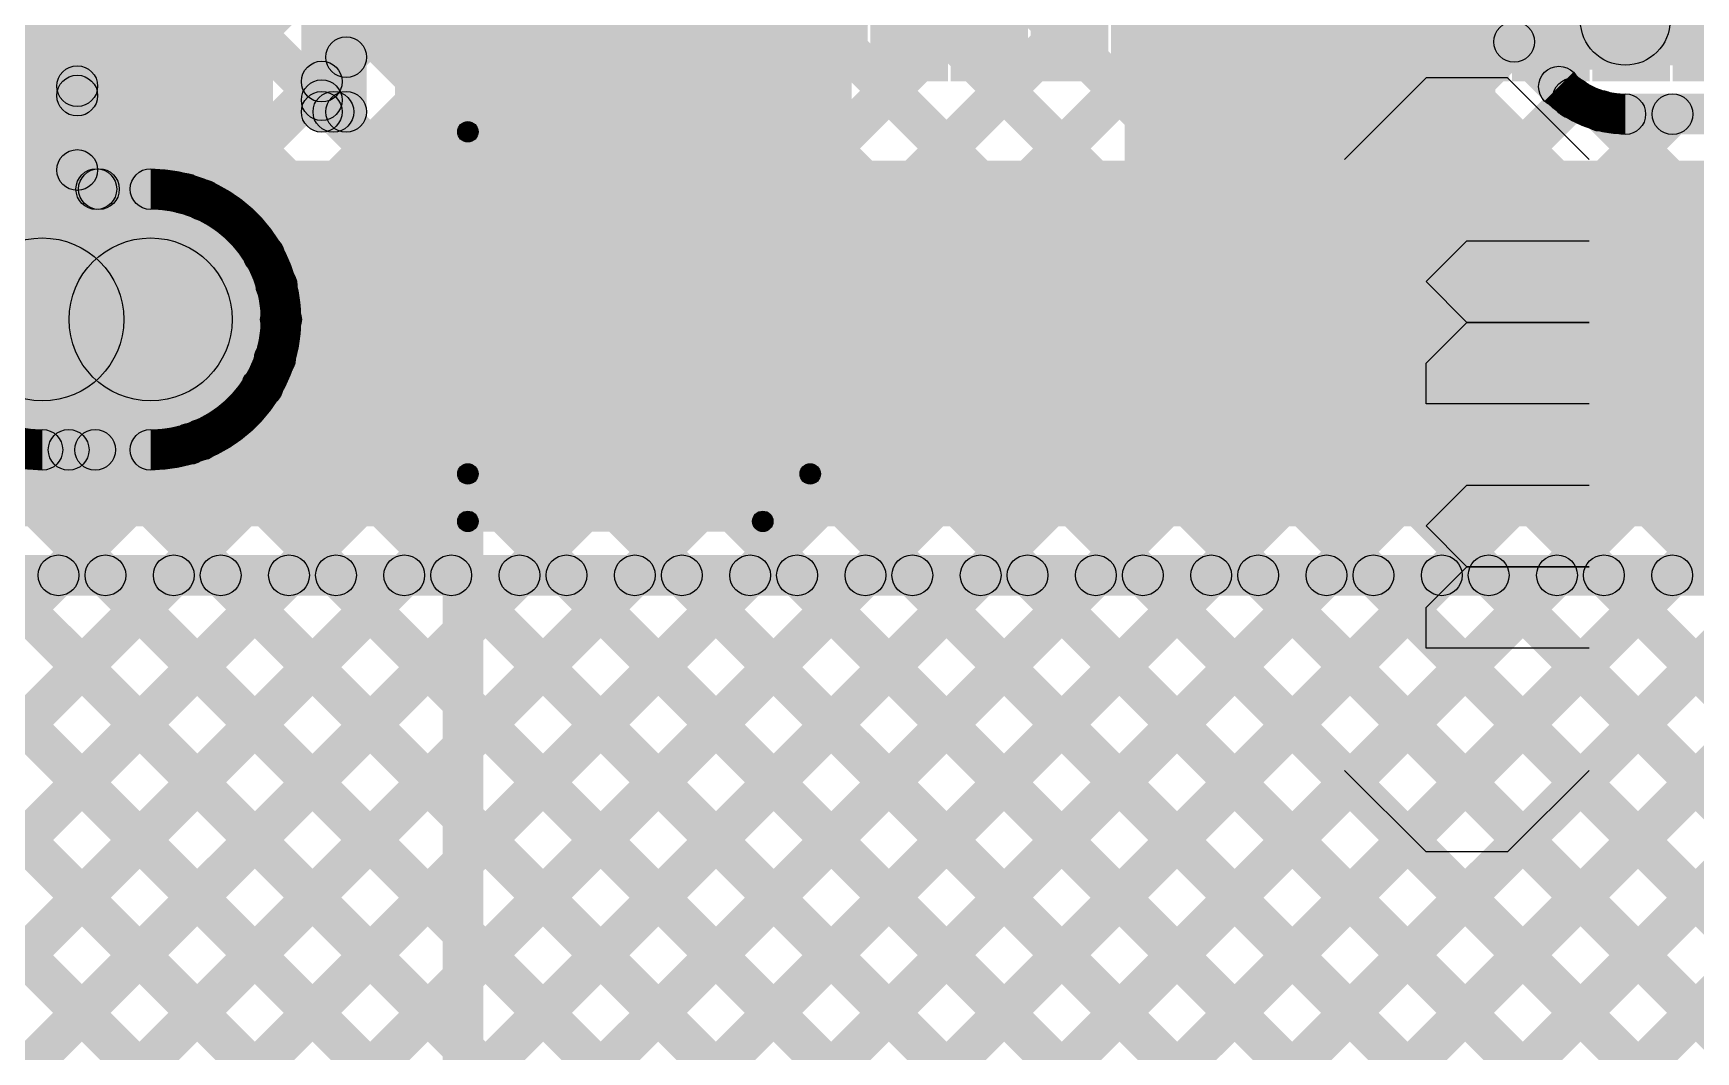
# Model space of a CAD drawing. Header units: millimetres. Extents: x -0.22 to 4.11, y -0.25 to 2.01.
# Drawn here: x 1.4737 to 1.8817, y 0.4166 to 0.6665 of the extents above; entities that cross this region are included whole.
import ezdxf

# ---------------------------------------------------------------- set-up
doc = ezdxf.new("R2010")
doc.units = ezdxf.units.MM
doc.header["$MEASUREMENT"] = 0
for name, color, linetype in [('BottomLayer', 5, 'Continuous'), ('BottomOverlay', 54, 'Continuous'), ('BottomPaste', 16, 'Continuous'), ('BottomSolder', 6, 'Continuous'), ('Mechanical1', 6, 'Continuous'), ('TopLayer', 1, 'Continuous'), ('ViaHoleLayer', 16, 'Continuous')]:
    doc.layers.add(name, color=color, linetype=linetype)

# ---------------------------------------------------------------- blocks, each defined once
blk = doc.blocks.new('8_02A0_024200_B_10')
at = {"layer": 'BottomLayer'}
for points in [[(0.33268, 0.00718), (0.27756, 0.00718), (0.27756, 0.069), (0.33268, 0.069)], [(0.00433, -0.02037), (0.01535, -0.02037), (0.01535, -0.05581), (0.00433, -0.05581)], [(0.02402, -0.02037), (0.03504, -0.02037), (0.03504, -0.05581), (0.02402, -0.05581)], [(0.0437, -0.02037), (0.05472, -0.02037), (0.05472, -0.05581), (0.0437, -0.05581)], [(0.06339, -0.02037), (0.07441, -0.02037), (0.07441, -0.05581), (0.06339, -0.05581)], [(0.08307, -0.02037), (0.09409, -0.02037), (0.09409, -0.05581), (0.08307, -0.05581)], [(0.10276, -0.02037), (0.11378, -0.02037), (0.11378, -0.05581), (0.10276, -0.05581)], [(0.12244, -0.02037), (0.13346, -0.02037), (0.13346, -0.05581), (0.12244, -0.05581)], [(0.14213, -0.02037), (0.15315, -0.02037), (0.15315, -0.05581), (0.14213, -0.05581)], [(0.16181, -0.02037), (0.17283, -0.02037), (0.17283, -0.05581), (0.16181, -0.05581)], [(0.1815, -0.02037), (0.19252, -0.02037), (0.19252, -0.05581), (0.1815, -0.05581)], [(0.20118, -0.02037), (0.2122, -0.02037), (0.2122, -0.05581), (0.20118, -0.05581)], [(0.22087, -0.02037), (0.23189, -0.02037), (0.23189, -0.05581), (0.22087, -0.05581)]]:
    blk.add_hatch(color=5, dxfattribs=at).paths.add_polyline_path(points)
at = {"layer": 'BottomOverlay'}
h = blk.add_hatch(color=54, dxfattribs=at)
edge = h.paths.add_edge_path()
edge.add_arc((0.24261, 0.09161), 0.0025, 0, 360)
h = blk.add_hatch(color=54, dxfattribs=at)
edge = h.paths.add_edge_path()
edge.add_arc((0.24261, 0.09161), 0.0025, 0, 360)
for points in [[(0.31496, 0.09411), (0.31496, 0.08911), (0.24261, 0.08911), (0.24261, 0.09411)], [(0.24084, 0.09337), (0.24437, 0.08984), (0.23273, 0.07819), (0.22919, 0.08173)], [(0.31246, 0.09161), (0.31746, 0.09161), (0.31746, 0.07996), (0.31246, 0.07996)], [(0.23096, 0.08246), (0.23096, 0.07746), (-0.23096, 0.07746), (-0.23096, 0.08246)], [(0.31246, -0.004), (0.31746, -0.004), (0.31746, -0.058), (0.31246, -0.058)]]:
    blk.add_hatch(color=54, dxfattribs=at).paths.add_polyline_path(points)
h = blk.add_hatch(color=54, dxfattribs=at)
edge = h.paths.add_edge_path()
edge.add_arc((0.31496, 0.09161), 0.0025, 0, 360)
h = blk.add_hatch(color=54, dxfattribs=at)
edge = h.paths.add_edge_path()
edge.add_arc((0.31496, 0.09161), 0.0025, 0, 360)
h = blk.add_hatch(color=54, dxfattribs=at)
edge = h.paths.add_edge_path()
edge.add_arc((0.23096, 0.07996), 0.0025, 0, 360)
h = blk.add_hatch(color=54, dxfattribs=at)
edge = h.paths.add_edge_path()
edge.add_arc((0.23096, 0.07996), 0.0025, 0, 360)
h = blk.add_hatch(color=54, dxfattribs=at)
edge = h.paths.add_edge_path()
edge.add_arc((0.31496, 0.07996), 0.0025, 0, 360)
h = blk.add_hatch(color=54, dxfattribs=at)
edge = h.paths.add_edge_path()
edge.add_arc((0.31496, -0.004), 0.0025, 0, 360)
at = {"layer": 'BottomPaste'}
for points in [[(0.33268, 0.00718), (0.27756, 0.00718), (0.27756, 0.069), (0.33268, 0.069)], [(0.00433, -0.02037), (0.01535, -0.02037), (0.01535, -0.05581), (0.00433, -0.05581)], [(0.02402, -0.02037), (0.03504, -0.02037), (0.03504, -0.05581), (0.02402, -0.05581)], [(0.0437, -0.02037), (0.05472, -0.02037), (0.05472, -0.05581), (0.0437, -0.05581)], [(0.06339, -0.02037), (0.07441, -0.02037), (0.07441, -0.05581), (0.06339, -0.05581)], [(0.08307, -0.02037), (0.09409, -0.02037), (0.09409, -0.05581), (0.08307, -0.05581)], [(0.10276, -0.02037), (0.11378, -0.02037), (0.11378, -0.05581), (0.10276, -0.05581)], [(0.12244, -0.02037), (0.13346, -0.02037), (0.13346, -0.05581), (0.12244, -0.05581)], [(0.14213, -0.02037), (0.15315, -0.02037), (0.15315, -0.05581), (0.14213, -0.05581)], [(0.16181, -0.02037), (0.17283, -0.02037), (0.17283, -0.05581), (0.16181, -0.05581)], [(0.1815, -0.02037), (0.19252, -0.02037), (0.19252, -0.05581), (0.1815, -0.05581)], [(0.20118, -0.02037), (0.2122, -0.02037), (0.2122, -0.05581), (0.20118, -0.05581)], [(0.22087, -0.02037), (0.23189, -0.02037), (0.23189, -0.05581), (0.22087, -0.05581)]]:
    blk.add_hatch(color=16, dxfattribs=at).paths.add_polyline_path(points)
at = {"layer": 'BottomSolder'}
for points in [[(0.33668, 0.00318), (0.27356, 0.00318), (0.27356, 0.073), (0.33668, 0.073)], [(0.00033, -0.01637), (0.01935, -0.01637), (0.01935, -0.05981), (0.00033, -0.05981)], [(0.02002, -0.01637), (0.03904, -0.01637), (0.03904, -0.05981), (0.02002, -0.05981)], [(0.0397, -0.01637), (0.05872, -0.01637), (0.05872, -0.05981), (0.0397, -0.05981)], [(0.05939, -0.01637), (0.07841, -0.01637), (0.07841, -0.05981), (0.05939, -0.05981)], [(0.07907, -0.01637), (0.09809, -0.01637), (0.09809, -0.05981), (0.07907, -0.05981)], [(0.09876, -0.01637), (0.11778, -0.01637), (0.11778, -0.05981), (0.09876, -0.05981)], [(0.11844, -0.01637), (0.13746, -0.01637), (0.13746, -0.05981), (0.11844, -0.05981)], [(0.13813, -0.01637), (0.15715, -0.01637), (0.15715, -0.05981), (0.13813, -0.05981)], [(0.15781, -0.01637), (0.17683, -0.01637), (0.17683, -0.05981), (0.15781, -0.05981)], [(0.1775, -0.01637), (0.19652, -0.01637), (0.19652, -0.05981), (0.1775, -0.05981)], [(0.19718, -0.01637), (0.2162, -0.01637), (0.2162, -0.05981), (0.19718, -0.05981)], [(0.21687, -0.01637), (0.23589, -0.01637), (0.23589, -0.05981), (0.21687, -0.05981)]]:
    blk.add_hatch(color=6, dxfattribs=at).paths.add_polyline_path(points)
at = {"layer": 'BottomOverlay'}
for centre in [(0.24261, 0.09161), (0.24261, 0.09161), (0.31496, 0.09161), (0.31496, 0.09161), (0.23096, 0.07996), (0.23096, 0.07996), (0.31496, 0.07996), (0.31496, -0.004)]:
    blk.add_circle(centre, 0.0025, dxfattribs=at)

msp = doc.modelspace()

# ---------------------------------------------------------------- hatches: boundary and pattern name
at = {"layer": 'BottomLayer'}
for points in [[(1.84061, 0.65756), (1.87161, 0.65756), (1.87161, 0.7926), (1.84061, 0.7926)], [(1.46753, 0.61517), (1.53253, 0.61517), (1.53253, 0.78722), (1.46753, 0.78722)], [(1.54953, 0.64725), (1.53953, 0.64725), (1.53953, 0.72168), (1.54953, 0.72168)], [(1.54953, 0.64725), (1.53953, 0.64725), (1.53953, 0.72168), (1.54953, 0.72168)], [(1.55553, 0.64725), (1.54553, 0.64725), (1.54553, 0.70631), (1.55553, 0.70631)], [(1.55553, 0.64725), (1.54553, 0.64725), (1.54553, 0.70631), (1.55553, 0.70631)], [(1.27005, 0.69125), (1.27712, 0.69832), (1.76185, 0.21359), (1.75478, 0.20652)], [(1.27005, 0.69125), (1.27712, 0.69832), (1.76185, 0.21359), (1.75478, 0.20652)], [(1.74153, 0.62817), (1.83253, 0.62817), (1.83253, 0.70021), (1.74153, 0.70021)], [(1.56253, 0.62029), (1.67453, 0.62029), (1.67453, 0.69431), (1.56253, 0.69431)], [(1.25591, 0.67711), (1.26298, 0.68418), (1.73356, 0.21359), (1.72649, 0.20652)], [(1.25591, 0.67711), (1.26298, 0.68418), (1.73356, 0.21359), (1.72649, 0.20652)], [(1.24176, 0.66297), (1.24883, 0.67004), (1.70528, 0.21359), (1.69821, 0.20652)], [(1.24176, 0.66297), (1.24883, 0.67004), (1.70528, 0.21359), (1.69821, 0.20652)], [(1.54807, 0.65113), (1.541, 0.6582), (1.547, 0.6642), (1.55407, 0.65713)], [(1.54807, 0.65113), (1.541, 0.6582), (1.547, 0.6642), (1.55407, 0.65713)], [(1.22762, 0.64882), (1.23469, 0.65589), (1.677, 0.21359), (1.66992, 0.20652)], [(1.22762, 0.64882), (1.23469, 0.65589), (1.677, 0.21359), (1.66992, 0.20652)], [(1.541, 0.64658), (1.54807, 0.65365), (1.55093, 0.65079), (1.54385, 0.64372)], [(1.541, 0.64658), (1.54807, 0.65365), (1.55093, 0.65079), (1.54385, 0.64372)], [(1.54453, 0.64225), (1.54453, 0.65225), (1.55053, 0.65225), (1.55053, 0.64225)], [(1.54453, 0.64225), (1.54453, 0.65225), (1.55053, 0.65225), (1.55053, 0.64225)], [(1.46753, 0.54549), (2.11853, 0.54549), (2.11853, 0.63525), (1.46753, 0.63525)], [(1.45553, 0.52849), (1.45553, 0.53849), (2.06453, 0.53849), (2.06453, 0.52849)], [(1.45553, 0.52849), (1.45553, 0.53849), (2.06453, 0.53849), (2.06453, 0.52849)], [(1.16003, 0.20652), (1.15296, 0.21359), (1.47639, 0.53703), (1.48346, 0.52995)], [(1.16003, 0.20652), (1.15296, 0.21359), (1.47639, 0.53703), (1.48346, 0.52995)], [(1.18831, 0.20652), (1.18124, 0.21359), (1.50467, 0.53703), (1.51175, 0.52995)], [(1.18831, 0.20652), (1.18124, 0.21359), (1.50467, 0.53703), (1.51175, 0.52995)], [(1.2166, 0.20652), (1.20953, 0.21359), (1.53296, 0.53703), (1.54003, 0.52995)], [(1.2166, 0.20652), (1.20953, 0.21359), (1.53296, 0.53703), (1.54003, 0.52995)], [(1.24488, 0.20652), (1.23781, 0.21359), (1.56124, 0.53703), (1.56831, 0.52995)], [(1.24488, 0.20652), (1.23781, 0.21359), (1.56124, 0.53703), (1.56831, 0.52995)], [(1.27317, 0.20652), (1.26609, 0.21359), (1.58953, 0.53703), (1.5966, 0.52995)], [(1.27317, 0.20652), (1.26609, 0.21359), (1.58953, 0.53703), (1.5966, 0.52995)], [(1.30145, 0.20652), (1.29438, 0.21359), (1.61781, 0.53703), (1.62488, 0.52995)], [(1.30145, 0.20652), (1.29438, 0.21359), (1.61781, 0.53703), (1.62488, 0.52995)], [(1.32973, 0.20652), (1.32266, 0.21359), (1.6461, 0.53703), (1.65317, 0.52995)], [(1.32973, 0.20652), (1.32266, 0.21359), (1.6461, 0.53703), (1.65317, 0.52995)], [(1.35802, 0.20652), (1.35095, 0.21359), (1.67438, 0.53703), (1.68145, 0.52995)], [(1.35802, 0.20652), (1.35095, 0.21359), (1.67438, 0.53703), (1.68145, 0.52995)], [(1.3863, 0.20652), (1.37923, 0.21359), (1.70266, 0.53703), (1.70974, 0.52995)], [(1.3863, 0.20652), (1.37923, 0.21359), (1.70266, 0.53703), (1.70974, 0.52995)], [(1.41459, 0.20652), (1.40752, 0.21359), (1.73095, 0.53703), (1.73802, 0.52995)], [(1.41459, 0.20652), (1.40752, 0.21359), (1.73095, 0.53703), (1.73802, 0.52995)], [(1.44287, 0.20652), (1.4358, 0.21359), (1.75923, 0.53703), (1.7663, 0.52995)], [(1.44287, 0.20652), (1.4358, 0.21359), (1.75923, 0.53703), (1.7663, 0.52995)], [(1.45963, 0.52995), (1.4667, 0.53703), (1.79013, 0.21359), (1.78306, 0.20652)], [(1.45963, 0.52995), (1.4667, 0.53703), (1.79013, 0.21359), (1.78306, 0.20652)], [(1.47116, 0.20652), (1.46408, 0.21359), (1.78752, 0.53703), (1.79459, 0.52995)], [(1.47116, 0.20652), (1.46408, 0.21359), (1.78752, 0.53703), (1.79459, 0.52995)], [(1.48791, 0.52995), (1.49498, 0.53703), (1.81842, 0.21359), (1.81135, 0.20652)], [(1.48791, 0.52995), (1.49498, 0.53703), (1.81842, 0.21359), (1.81135, 0.20652)], [(1.49944, 0.20652), (1.49237, 0.21359), (1.8158, 0.53703), (1.82287, 0.52995)], [(1.49944, 0.20652), (1.49237, 0.21359), (1.8158, 0.53703), (1.82287, 0.52995)], [(1.5162, 0.52995), (1.52327, 0.53703), (1.8467, 0.21359), (1.83963, 0.20652)], [(1.5162, 0.52995), (1.52327, 0.53703), (1.8467, 0.21359), (1.83963, 0.20652)], [(1.52772, 0.20652), (1.52065, 0.21359), (1.84409, 0.53703), (1.85116, 0.52995)], [(1.52772, 0.20652), (1.52065, 0.21359), (1.84409, 0.53703), (1.85116, 0.52995)], [(1.54448, 0.52995), (1.55155, 0.53703), (1.87499, 0.21359), (1.86791, 0.20652)], [(1.54448, 0.52995), (1.55155, 0.53703), (1.87499, 0.21359), (1.86791, 0.20652)], [(1.55601, 0.20652), (1.54894, 0.21359), (1.87237, 0.53703), (1.87944, 0.52995)], [(1.55601, 0.20652), (1.54894, 0.21359), (1.87237, 0.53703), (1.87944, 0.52995)], [(1.57277, 0.52995), (1.57984, 0.53703), (1.90327, 0.21359), (1.8962, 0.20652)], [(1.57277, 0.52995), (1.57984, 0.53703), (1.90327, 0.21359), (1.8962, 0.20652)], [(1.58429, 0.20652), (1.57722, 0.21359), (1.90066, 0.53703), (1.90773, 0.52995)], [(1.58429, 0.20652), (1.57722, 0.21359), (1.90066, 0.53703), (1.90773, 0.52995)], [(1.60105, 0.52995), (1.60812, 0.53703), (1.93155, 0.21359), (1.92448, 0.20652)], [(1.60105, 0.52995), (1.60812, 0.53703), (1.93155, 0.21359), (1.92448, 0.20652)], [(1.61258, 0.20652), (1.60551, 0.21359), (1.92894, 0.53703), (1.93601, 0.52995)], [(1.61258, 0.20652), (1.60551, 0.21359), (1.92894, 0.53703), (1.93601, 0.52995)], [(1.62933, 0.52995), (1.63641, 0.53703), (1.95984, 0.21359), (1.95277, 0.20652)], [(1.62933, 0.52995), (1.63641, 0.53703), (1.95984, 0.21359), (1.95277, 0.20652)], [(1.64086, 0.20652), (1.63379, 0.21359), (1.95722, 0.53703), (1.96429, 0.52995)], [(1.64086, 0.20652), (1.63379, 0.21359), (1.95722, 0.53703), (1.96429, 0.52995)], [(1.65762, 0.52995), (1.66469, 0.53703), (1.98812, 0.21359), (1.98105, 0.20652)], [(1.65762, 0.52995), (1.66469, 0.53703), (1.98812, 0.21359), (1.98105, 0.20652)], [(1.66915, 0.20652), (1.66207, 0.21359), (1.98551, 0.53703), (1.99258, 0.52995)], [(1.66915, 0.20652), (1.66207, 0.21359), (1.98551, 0.53703), (1.99258, 0.52995)], [(1.6859, 0.52995), (1.69297, 0.53703), (2.01641, 0.21359), (2.00934, 0.20652)], [(1.6859, 0.52995), (1.69297, 0.53703), (2.01641, 0.21359), (2.00934, 0.20652)], [(1.71419, 0.52995), (1.72126, 0.53703), (2.04469, 0.21359), (2.03762, 0.20652)], [(1.71419, 0.52995), (1.72126, 0.53703), (2.04469, 0.21359), (2.03762, 0.20652)], [(1.74247, 0.52995), (1.74954, 0.53703), (2.07298, 0.21359), (2.0659, 0.20652)], [(1.74247, 0.52995), (1.74954, 0.53703), (2.07298, 0.21359), (2.0659, 0.20652)], [(1.77076, 0.52995), (1.77783, 0.53703), (2.10126, 0.21359), (2.09419, 0.20652)], [(1.77076, 0.52995), (1.77783, 0.53703), (2.10126, 0.21359), (2.09419, 0.20652)], [(1.79904, 0.52995), (1.80611, 0.53703), (2.12954, 0.21359), (2.12247, 0.20652)], [(1.79904, 0.52995), (1.80611, 0.53703), (2.12954, 0.21359), (2.12247, 0.20652)], [(1.82732, 0.52995), (1.8344, 0.53703), (2.15783, 0.21359), (2.15076, 0.20652)], [(1.82732, 0.52995), (1.8344, 0.53703), (2.15783, 0.21359), (2.15076, 0.20652)], [(1.85561, 0.52995), (1.86268, 0.53703), (2.18611, 0.21359), (2.17904, 0.20652)], [(1.85561, 0.52995), (1.86268, 0.53703), (2.18611, 0.21359), (2.17904, 0.20652)]]:
    msp.add_hatch(color=5, dxfattribs=at).paths.add_polyline_path(points)
h = msp.add_hatch(color=5, dxfattribs=at)
edge = h.paths.add_edge_path()
edge.add_arc((1.55053, 0.66066), 0.005, 0, 360)
h = msp.add_hatch(color=5, dxfattribs=at)
edge = h.paths.add_edge_path()
edge.add_arc((1.55053, 0.66066), 0.005, 0, 360)
h = msp.add_hatch(color=5, dxfattribs=at)
edge = h.paths.add_edge_path()
edge.add_arc((1.54453, 0.65466), 0.005, 0, 360)
h = msp.add_hatch(color=5, dxfattribs=at)
edge = h.paths.add_edge_path()
edge.add_arc((1.54453, 0.65466), 0.005, 0, 360)
h = msp.add_hatch(color=5, dxfattribs=at)
edge = h.paths.add_edge_path()
edge.add_arc((1.54453, 0.65011), 0.005, 0, 360)
h = msp.add_hatch(color=5, dxfattribs=at)
edge = h.paths.add_edge_path()
edge.add_arc((1.54453, 0.65011), 0.005, 0, 360)
h = msp.add_hatch(color=5, dxfattribs=at)
edge = h.paths.add_edge_path()
edge.add_arc((1.54453, 0.64725), 0.005, 0, 360)
h = msp.add_hatch(color=5, dxfattribs=at)
edge = h.paths.add_edge_path()
edge.add_arc((1.54453, 0.64725), 0.005, 0, 360)
h = msp.add_hatch(color=5, dxfattribs=at)
edge = h.paths.add_edge_path()
edge.add_arc((1.54453, 0.64725), 0.005, 0, 360)
h = msp.add_hatch(color=5, dxfattribs=at)
edge = h.paths.add_edge_path()
edge.add_arc((1.54453, 0.64725), 0.005, 0, 360)
h = msp.add_hatch(color=5, dxfattribs=at)
edge = h.paths.add_edge_path()
edge.add_arc((1.54739, 0.64725), 0.005, 0, 360)
h = msp.add_hatch(color=5, dxfattribs=at)
edge = h.paths.add_edge_path()
edge.add_arc((1.54739, 0.64725), 0.005, 0, 360)
h = msp.add_hatch(color=5, dxfattribs=at)
edge = h.paths.add_edge_path()
edge.add_arc((1.55053, 0.64725), 0.005, 0, 360)
h = msp.add_hatch(color=5, dxfattribs=at)
edge = h.paths.add_edge_path()
edge.add_arc((1.55053, 0.64725), 0.005, 0, 360)
h = msp.add_hatch(color=5, dxfattribs=at)
edge = h.paths.add_edge_path()
edge.add_arc((1.55053, 0.64725), 0.005, 0, 360)
h = msp.add_hatch(color=5, dxfattribs=at)
edge = h.paths.add_edge_path()
edge.add_arc((1.55053, 0.64725), 0.005, 0, 360)
h = msp.add_hatch(color=5, dxfattribs=at)
edge = h.paths.add_edge_path()
edge.add_arc((1.50253, 0.59628), 0.01181, 0, 360)
h = msp.add_hatch(color=5, dxfattribs=at)
edge = h.paths.add_edge_path()
edge.add_arc((1.47993, 0.53349), 0.005, 0, 360)
h = msp.add_hatch(color=5, dxfattribs=at)
edge = h.paths.add_edge_path()
edge.add_arc((1.47993, 0.53349), 0.005, 0, 360)
h = msp.add_hatch(color=5, dxfattribs=at)
edge = h.paths.add_edge_path()
edge.add_arc((1.49145, 0.53349), 0.005, 0, 360)
h = msp.add_hatch(color=5, dxfattribs=at)
edge = h.paths.add_edge_path()
edge.add_arc((1.49145, 0.53349), 0.005, 0, 360)
h = msp.add_hatch(color=5, dxfattribs=at)
edge = h.paths.add_edge_path()
edge.add_arc((1.50821, 0.53349), 0.005, 0, 360)
h = msp.add_hatch(color=5, dxfattribs=at)
edge = h.paths.add_edge_path()
edge.add_arc((1.50821, 0.53349), 0.005, 0, 360)
h = msp.add_hatch(color=5, dxfattribs=at)
edge = h.paths.add_edge_path()
edge.add_arc((1.51973, 0.53349), 0.005, 0, 360)
h = msp.add_hatch(color=5, dxfattribs=at)
edge = h.paths.add_edge_path()
edge.add_arc((1.51973, 0.53349), 0.005, 0, 360)
h = msp.add_hatch(color=5, dxfattribs=at)
edge = h.paths.add_edge_path()
edge.add_arc((1.53649, 0.53349), 0.005, 0, 360)
h = msp.add_hatch(color=5, dxfattribs=at)
edge = h.paths.add_edge_path()
edge.add_arc((1.53649, 0.53349), 0.005, 0, 360)
h = msp.add_hatch(color=5, dxfattribs=at)
edge = h.paths.add_edge_path()
edge.add_arc((1.54802, 0.53349), 0.005, 0, 360)
h = msp.add_hatch(color=5, dxfattribs=at)
edge = h.paths.add_edge_path()
edge.add_arc((1.54802, 0.53349), 0.005, 0, 360)
h = msp.add_hatch(color=5, dxfattribs=at)
edge = h.paths.add_edge_path()
edge.add_arc((1.56478, 0.53349), 0.005, 0, 360)
h = msp.add_hatch(color=5, dxfattribs=at)
edge = h.paths.add_edge_path()
edge.add_arc((1.56478, 0.53349), 0.005, 0, 360)
h = msp.add_hatch(color=5, dxfattribs=at)
edge = h.paths.add_edge_path()
edge.add_arc((1.5763, 0.53349), 0.005, 0, 360)
h = msp.add_hatch(color=5, dxfattribs=at)
edge = h.paths.add_edge_path()
edge.add_arc((1.5763, 0.53349), 0.005, 0, 360)
h = msp.add_hatch(color=5, dxfattribs=at)
edge = h.paths.add_edge_path()
edge.add_arc((1.59306, 0.53349), 0.005, 0, 360)
h = msp.add_hatch(color=5, dxfattribs=at)
edge = h.paths.add_edge_path()
edge.add_arc((1.59306, 0.53349), 0.005, 0, 360)
h = msp.add_hatch(color=5, dxfattribs=at)
edge = h.paths.add_edge_path()
edge.add_arc((1.60459, 0.53349), 0.005, 0, 360)
h = msp.add_hatch(color=5, dxfattribs=at)
edge = h.paths.add_edge_path()
edge.add_arc((1.60459, 0.53349), 0.005, 0, 360)
h = msp.add_hatch(color=5, dxfattribs=at)
edge = h.paths.add_edge_path()
edge.add_arc((1.62135, 0.53349), 0.005, 0, 360)
h = msp.add_hatch(color=5, dxfattribs=at)
edge = h.paths.add_edge_path()
edge.add_arc((1.62135, 0.53349), 0.005, 0, 360)
h = msp.add_hatch(color=5, dxfattribs=at)
edge = h.paths.add_edge_path()
edge.add_arc((1.63287, 0.53349), 0.005, 0, 360)
h = msp.add_hatch(color=5, dxfattribs=at)
edge = h.paths.add_edge_path()
edge.add_arc((1.63287, 0.53349), 0.005, 0, 360)
h = msp.add_hatch(color=5, dxfattribs=at)
edge = h.paths.add_edge_path()
edge.add_arc((1.64963, 0.53349), 0.005, 0, 360)
h = msp.add_hatch(color=5, dxfattribs=at)
edge = h.paths.add_edge_path()
edge.add_arc((1.64963, 0.53349), 0.005, 0, 360)
h = msp.add_hatch(color=5, dxfattribs=at)
edge = h.paths.add_edge_path()
edge.add_arc((1.66115, 0.53349), 0.005, 0, 360)
h = msp.add_hatch(color=5, dxfattribs=at)
edge = h.paths.add_edge_path()
edge.add_arc((1.66115, 0.53349), 0.005, 0, 360)
h = msp.add_hatch(color=5, dxfattribs=at)
edge = h.paths.add_edge_path()
edge.add_arc((1.67792, 0.53349), 0.005, 0, 360)
h = msp.add_hatch(color=5, dxfattribs=at)
edge = h.paths.add_edge_path()
edge.add_arc((1.67792, 0.53349), 0.005, 0, 360)
h = msp.add_hatch(color=5, dxfattribs=at)
edge = h.paths.add_edge_path()
edge.add_arc((1.68944, 0.53349), 0.005, 0, 360)
h = msp.add_hatch(color=5, dxfattribs=at)
edge = h.paths.add_edge_path()
edge.add_arc((1.68944, 0.53349), 0.005, 0, 360)
h = msp.add_hatch(color=5, dxfattribs=at)
edge = h.paths.add_edge_path()
edge.add_arc((1.7062, 0.53349), 0.005, 0, 360)
h = msp.add_hatch(color=5, dxfattribs=at)
edge = h.paths.add_edge_path()
edge.add_arc((1.7062, 0.53349), 0.005, 0, 360)
h = msp.add_hatch(color=5, dxfattribs=at)
edge = h.paths.add_edge_path()
edge.add_arc((1.71772, 0.53349), 0.005, 0, 360)
h = msp.add_hatch(color=5, dxfattribs=at)
edge = h.paths.add_edge_path()
edge.add_arc((1.71772, 0.53349), 0.005, 0, 360)
h = msp.add_hatch(color=5, dxfattribs=at)
edge = h.paths.add_edge_path()
edge.add_arc((1.73448, 0.53349), 0.005, 0, 360)
h = msp.add_hatch(color=5, dxfattribs=at)
edge = h.paths.add_edge_path()
edge.add_arc((1.73448, 0.53349), 0.005, 0, 360)
h = msp.add_hatch(color=5, dxfattribs=at)
edge = h.paths.add_edge_path()
edge.add_arc((1.74601, 0.53349), 0.005, 0, 360)
h = msp.add_hatch(color=5, dxfattribs=at)
edge = h.paths.add_edge_path()
edge.add_arc((1.74601, 0.53349), 0.005, 0, 360)
h = msp.add_hatch(color=5, dxfattribs=at)
edge = h.paths.add_edge_path()
edge.add_arc((1.76277, 0.53349), 0.005, 0, 360)
h = msp.add_hatch(color=5, dxfattribs=at)
edge = h.paths.add_edge_path()
edge.add_arc((1.76277, 0.53349), 0.005, 0, 360)
h = msp.add_hatch(color=5, dxfattribs=at)
edge = h.paths.add_edge_path()
edge.add_arc((1.77429, 0.53349), 0.005, 0, 360)
h = msp.add_hatch(color=5, dxfattribs=at)
edge = h.paths.add_edge_path()
edge.add_arc((1.77429, 0.53349), 0.005, 0, 360)
h = msp.add_hatch(color=5, dxfattribs=at)
edge = h.paths.add_edge_path()
edge.add_arc((1.79105, 0.53349), 0.005, 0, 360)
h = msp.add_hatch(color=5, dxfattribs=at)
edge = h.paths.add_edge_path()
edge.add_arc((1.79105, 0.53349), 0.005, 0, 360)
h = msp.add_hatch(color=5, dxfattribs=at)
edge = h.paths.add_edge_path()
edge.add_arc((1.80258, 0.53349), 0.005, 0, 360)
h = msp.add_hatch(color=5, dxfattribs=at)
edge = h.paths.add_edge_path()
edge.add_arc((1.80258, 0.53349), 0.005, 0, 360)
h = msp.add_hatch(color=5, dxfattribs=at)
edge = h.paths.add_edge_path()
edge.add_arc((1.81934, 0.53349), 0.005, 0, 360)
h = msp.add_hatch(color=5, dxfattribs=at)
edge = h.paths.add_edge_path()
edge.add_arc((1.81934, 0.53349), 0.005, 0, 360)
h = msp.add_hatch(color=5, dxfattribs=at)
edge = h.paths.add_edge_path()
edge.add_arc((1.83086, 0.53349), 0.005, 0, 360)
h = msp.add_hatch(color=5, dxfattribs=at)
edge = h.paths.add_edge_path()
edge.add_arc((1.83086, 0.53349), 0.005, 0, 360)
h = msp.add_hatch(color=5, dxfattribs=at)
edge = h.paths.add_edge_path()
edge.add_arc((1.84762, 0.53349), 0.005, 0, 360)
h = msp.add_hatch(color=5, dxfattribs=at)
edge = h.paths.add_edge_path()
edge.add_arc((1.84762, 0.53349), 0.005, 0, 360)
h = msp.add_hatch(color=5, dxfattribs=at)
edge = h.paths.add_edge_path()
edge.add_arc((1.85914, 0.53349), 0.005, 0, 360)
h = msp.add_hatch(color=5, dxfattribs=at)
edge = h.paths.add_edge_path()
edge.add_arc((1.85914, 0.53349), 0.005, 0, 360)
h = msp.add_hatch(color=5, dxfattribs=at)
edge = h.paths.add_edge_path()
edge.add_arc((1.87591, 0.53349), 0.005, 0, 360)
h = msp.add_hatch(color=5, dxfattribs=at)
edge = h.paths.add_edge_path()
edge.add_arc((1.87591, 0.53349), 0.005, 0, 360)
at = {"layer": 'Mechanical1'}
msp.add_hatch(color=6, dxfattribs=at).paths.add_polyline_path([(1.5842, 0.11152), (1.5742, 0.11152), (1.5742, 0.70207), (1.5842, 0.70207)])
at = {"layer": 'TopLayer'}
for points in [[(1.48953, 0.63296), (1.47953, 0.63296), (1.47953, 1.25061), (1.48953, 1.25061)], [(1.48953, 0.63296), (1.47953, 0.63296), (1.47953, 1.25061), (1.48953, 1.25061)], [(0.872, 1.14587), (0.87907, 1.15294), (1.81842, 0.21359), (1.81135, 0.20652)], [(0.872, 1.14587), (0.87907, 1.15294), (1.81842, 0.21359), (1.81135, 0.20652)], [(0.872, 1.11759), (0.87907, 1.12466), (1.79013, 0.21359), (1.78306, 0.20652)], [(0.872, 1.11759), (0.87907, 1.12466), (1.79013, 0.21359), (1.78306, 0.20652)], [(0.872, 1.0893), (0.87907, 1.09637), (1.76185, 0.21359), (1.75478, 0.20652)], [(0.872, 1.0893), (0.87907, 1.09637), (1.76185, 0.21359), (1.75478, 0.20652)], [(0.872, 1.06102), (0.87907, 1.06809), (1.73356, 0.21359), (1.72649, 0.20652)], [(0.872, 1.06102), (0.87907, 1.06809), (1.73356, 0.21359), (1.72649, 0.20652)], [(0.872, 1.03273), (0.87907, 1.0398), (1.70528, 0.21359), (1.69821, 0.20652)], [(0.872, 1.03273), (0.87907, 1.0398), (1.70528, 0.21359), (1.69821, 0.20652)], [(0.872, 1.00445), (0.87907, 1.01152), (1.677, 0.21359), (1.66992, 0.20652)], [(0.872, 1.00445), (0.87907, 1.01152), (1.677, 0.21359), (1.66992, 0.20652)], [(1.481, 0.848), (1.48807, 0.85507), (2.12954, 0.21359), (2.12247, 0.20652)], [(1.481, 0.848), (1.48807, 0.85507), (2.12954, 0.21359), (2.12247, 0.20652)], [(1.481, 0.81971), (1.48807, 0.82678), (2.10126, 0.21359), (2.09419, 0.20652)], [(1.481, 0.81971), (1.48807, 0.82678), (2.10126, 0.21359), (2.09419, 0.20652)], [(1.6779, 0.79251), (1.68497, 0.79959), (2.27097, 0.21359), (2.26389, 0.20652)], [(1.6779, 0.79251), (1.68497, 0.79959), (2.27097, 0.21359), (2.26389, 0.20652)], [(1.481, 0.79143), (1.48807, 0.7985), (2.07298, 0.21359), (2.0659, 0.20652)], [(1.481, 0.79143), (1.48807, 0.7985), (2.07298, 0.21359), (2.0659, 0.20652)], [(1.48807, 0.6477), (1.481, 0.65477), (1.6139, 0.78767), (1.62097, 0.7806)], [(1.48807, 0.6477), (1.481, 0.65477), (1.6139, 0.78767), (1.62097, 0.7806)], [(1.53657, 0.58306), (1.5295, 0.59013), (1.72668, 0.78732), (1.73375, 0.78025)], [(1.53657, 0.58306), (1.5295, 0.59013), (1.72668, 0.78732), (1.73375, 0.78025)], [(1.74544, 0.77306), (1.761, 0.78861), (1.87215, 0.67746), (1.85659, 0.66191)], [(1.6779, 0.76423), (1.68497, 0.7713), (2.24268, 0.21359), (2.23561, 0.20652)], [(1.6779, 0.76423), (1.68497, 0.7713), (2.24268, 0.21359), (2.23561, 0.20652)], [(1.18831, 0.20652), (1.18124, 0.21359), (1.73459, 0.76694), (1.74166, 0.75987)], [(1.18831, 0.20652), (1.18124, 0.21359), (1.73459, 0.76694), (1.74166, 0.75987)], [(1.481, 0.76314), (1.48807, 0.77022), (2.04469, 0.21359), (2.03762, 0.20652)], [(1.481, 0.76314), (1.48807, 0.77022), (2.04469, 0.21359), (2.03762, 0.20652)], [(1.73342, 0.76104), (1.74049, 0.76811), (1.85164, 0.65696), (1.84457, 0.64989)], [(1.73342, 0.76104), (1.74049, 0.76811), (1.85164, 0.65696), (1.84457, 0.64989)], [(1.4934, 0.62474), (1.48633, 0.63181), (1.6139, 0.75939), (1.62097, 0.75232)], [(1.4934, 0.62474), (1.48633, 0.63181), (1.6139, 0.75939), (1.62097, 0.75232)], [(1.2166, 0.20652), (1.20953, 0.21359), (1.74873, 0.7528), (1.7558, 0.74573)], [(1.2166, 0.20652), (1.20953, 0.21359), (1.74873, 0.7528), (1.7558, 0.74573)], [(1.67637, 0.73748), (1.68344, 0.74455), (2.2144, 0.21359), (2.20733, 0.20652)], [(1.67637, 0.73748), (1.68344, 0.74455), (2.2144, 0.21359), (2.20733, 0.20652)], [(1.24488, 0.20652), (1.23781, 0.21359), (1.76287, 0.73865), (1.76994, 0.73158)], [(1.24488, 0.20652), (1.23781, 0.21359), (1.76287, 0.73865), (1.76994, 0.73158)], [(1.481, 0.73486), (1.48807, 0.74193), (2.01641, 0.21359), (2.00934, 0.20652)], [(1.481, 0.73486), (1.48807, 0.74193), (2.01641, 0.21359), (2.00934, 0.20652)], [(1.51897, 0.62203), (1.51189, 0.6291), (1.61932, 0.73652), (1.62639, 0.72945)], [(1.51897, 0.62203), (1.51189, 0.6291), (1.61932, 0.73652), (1.62639, 0.72945)], [(1.66441, 0.72115), (1.67148, 0.72822), (2.18611, 0.21359), (2.17904, 0.20652)], [(1.66441, 0.72115), (1.67148, 0.72822), (2.18611, 0.21359), (2.17904, 0.20652)], [(1.27317, 0.20652), (1.26609, 0.21359), (1.77701, 0.72451), (1.78409, 0.71744)], [(1.27317, 0.20652), (1.26609, 0.21359), (1.77701, 0.72451), (1.78409, 0.71744)], [(1.53385, 0.60862), (1.52678, 0.6157), (1.63524, 0.72416), (1.64231, 0.71709)], [(1.53385, 0.60862), (1.52678, 0.6157), (1.63524, 0.72416), (1.64231, 0.71709)], [(1.64175, 0.71553), (1.64882, 0.7226), (2.15783, 0.21359), (2.15076, 0.20652)], [(1.64175, 0.71553), (1.64882, 0.7226), (2.15783, 0.21359), (2.15076, 0.20652)], [(1.30145, 0.20652), (1.29438, 0.21359), (1.79116, 0.71037), (1.79823, 0.7033)], [(1.30145, 0.20652), (1.29438, 0.21359), (1.79116, 0.71037), (1.79823, 0.7033)], [(1.481, 0.70658), (1.48807, 0.71365), (1.98812, 0.21359), (1.98105, 0.20652)], [(1.481, 0.70658), (1.48807, 0.71365), (1.98812, 0.21359), (1.98105, 0.20652)], [(1.32973, 0.20652), (1.32266, 0.21359), (1.8053, 0.69623), (1.81237, 0.68916)], [(1.32973, 0.20652), (1.32266, 0.21359), (1.8053, 0.69623), (1.81237, 0.68916)], [(1.481, 0.67829), (1.48807, 0.68536), (1.95984, 0.21359), (1.95277, 0.20652)], [(1.481, 0.67829), (1.48807, 0.68536), (1.95984, 0.21359), (1.95277, 0.20652)], [(1.35802, 0.20652), (1.35095, 0.21359), (1.81944, 0.68209), (1.82651, 0.67501)], [(1.35802, 0.20652), (1.35095, 0.21359), (1.81944, 0.68209), (1.82651, 0.67501)], [(1.86437, 0.65868), (1.86437, 0.68068), (3.44734, 0.68068), (3.44734, 0.65868)], [(1.3863, 0.20652), (1.37923, 0.21359), (1.83358, 0.66794), (1.84065, 0.66087)], [(1.3863, 0.20652), (1.37923, 0.21359), (1.83358, 0.66794), (1.84065, 0.66087)], [(1.481, 0.65001), (1.48807, 0.65708), (1.51445, 0.6307), (1.50738, 0.62362)], [(1.481, 0.65001), (1.48807, 0.65708), (1.51445, 0.6307), (1.50738, 0.62362)], [(1.41459, 0.20652), (1.40752, 0.21359), (1.84803, 0.65411), (1.85511, 0.64704)], [(1.41459, 0.20652), (1.40752, 0.21359), (1.84803, 0.65411), (1.85511, 0.64704)], [(1.44287, 0.20652), (1.4358, 0.21359), (1.87243, 0.65022), (1.8795, 0.64315)], [(1.44287, 0.20652), (1.4358, 0.21359), (1.87243, 0.65022), (1.8795, 0.64315)], [(1.47116, 0.20652), (1.46408, 0.21359), (1.90071, 0.65022), (1.90778, 0.64315)], [(1.47116, 0.20652), (1.46408, 0.21359), (1.90071, 0.65022), (1.90778, 0.64315)], [(1.49944, 0.20652), (1.49237, 0.21359), (1.929, 0.65022), (1.93607, 0.64315)], [(1.49944, 0.20652), (1.49237, 0.21359), (1.929, 0.65022), (1.93607, 0.64315)], [(1.52772, 0.20652), (1.52065, 0.21359), (1.95728, 0.65022), (1.96435, 0.64315)], [(1.52772, 0.20652), (1.52065, 0.21359), (1.95728, 0.65022), (1.96435, 0.64315)], [(1.55601, 0.20652), (1.54894, 0.21359), (1.98557, 0.65022), (1.99264, 0.64315)], [(1.55601, 0.20652), (1.54894, 0.21359), (1.98557, 0.65022), (1.99264, 0.64315)], [(1.58429, 0.20652), (1.57722, 0.21359), (2.01385, 0.65022), (2.02092, 0.64315)], [(1.58429, 0.20652), (1.57722, 0.21359), (2.01385, 0.65022), (2.02092, 0.64315)], [(1.61258, 0.20652), (1.60551, 0.21359), (2.04213, 0.65022), (2.04921, 0.64315)], [(1.61258, 0.20652), (1.60551, 0.21359), (2.04213, 0.65022), (2.04921, 0.64315)], [(1.64086, 0.20652), (1.63379, 0.21359), (2.07042, 0.65022), (2.07749, 0.64315)], [(1.64086, 0.20652), (1.63379, 0.21359), (2.07042, 0.65022), (2.07749, 0.64315)], [(1.66915, 0.20652), (1.66207, 0.21359), (2.0987, 0.65022), (2.10577, 0.64315)], [(1.66915, 0.20652), (1.66207, 0.21359), (2.0987, 0.65022), (2.10577, 0.64315)], [(1.85472, 0.64398), (1.8618, 0.65105), (2.29925, 0.21359), (2.29218, 0.20652)], [(1.85472, 0.64398), (1.8618, 0.65105), (2.29925, 0.21359), (2.29218, 0.20652)], [(1.86437, 0.64168), (1.86437, 0.65168), (3.43781, 0.65168), (3.43781, 0.64168)], [(1.86437, 0.64168), (1.86437, 0.65168), (3.43781, 0.65168), (3.43781, 0.64168)], [(1.481, 0.62943), (1.48807, 0.6365), (1.49275, 0.63181), (1.48568, 0.62474)], [(1.481, 0.62943), (1.48807, 0.6365), (1.49275, 0.63181), (1.48568, 0.62474)], [(1.43839, 0.60557), (1.46667, 0.63385), (1.49011, 0.61042), (1.46182, 0.58213)], [(1.48922, 0.62328), (1.48922, 0.63328), (1.50253, 0.63328), (1.50253, 0.62328)], [(1.48922, 0.62328), (1.48922, 0.63328), (1.50253, 0.63328), (1.50253, 0.62328)], [(1.47596, 0.57628), (1.47596, 0.61628), (1.50253, 0.61628), (1.50253, 0.57628)], [(1.52988, 0.60112), (1.53695, 0.6082), (1.93155, 0.21359), (1.92448, 0.20652)], [(1.52988, 0.60112), (1.53695, 0.6082), (1.93155, 0.21359), (1.92448, 0.20652)], [(1.52644, 0.57628), (1.53351, 0.58335), (1.90327, 0.21359), (1.8962, 0.20652)], [(1.52644, 0.57628), (1.53351, 0.58335), (1.90327, 0.21359), (1.8962, 0.20652)], [(1.13174, 0.20652), (1.12467, 0.21359), (1.47889, 0.56781), (1.48596, 0.56074)], [(1.13174, 0.20652), (1.12467, 0.21359), (1.47889, 0.56781), (1.48596, 0.56074)], [(1.16003, 0.20652), (1.15296, 0.21359), (1.50868, 0.56931), (1.51575, 0.56224)], [(1.16003, 0.20652), (1.15296, 0.21359), (1.50868, 0.56931), (1.51575, 0.56224)], [(1.47596, 0.55928), (1.47596, 0.56928), (1.50253, 0.56928), (1.50253, 0.55928)], [(1.47596, 0.55928), (1.47596, 0.56928), (1.50253, 0.56928), (1.50253, 0.55928)], [(1.48541, 0.56074), (1.49248, 0.56781), (1.8467, 0.21359), (1.83963, 0.20652)], [(1.48541, 0.56074), (1.49248, 0.56781), (1.8467, 0.21359), (1.83963, 0.20652)], [(1.51125, 0.56318), (1.51832, 0.57025), (1.87499, 0.21359), (1.86791, 0.20652)], [(1.51125, 0.56318), (1.51832, 0.57025), (1.87499, 0.21359), (1.86791, 0.20652)]]:
    msp.add_hatch(color=1, dxfattribs=at).paths.add_polyline_path(points)
h = msp.add_hatch(color=1, dxfattribs=at)
edge = h.paths.add_edge_path()
edge.add_arc((1.86437, 0.66968), 0.011, 0, 360)
h = msp.add_hatch(color=1, dxfattribs=at)
edge = h.paths.add_edge_path()
edge.add_arc((1.86437, 0.66968), 0.011, 0, 360)
h = msp.add_hatch(color=1, dxfattribs=at)
edge = h.paths.add_edge_path()
edge.add_arc((1.83712, 0.66441), 0.005, 0, 360)
h = msp.add_hatch(color=1, dxfattribs=at)
edge = h.paths.add_edge_path()
edge.add_arc((1.83712, 0.66441), 0.005, 0, 360)
h = msp.add_hatch(color=1, dxfattribs=at)
edge = h.paths.add_edge_path()
edge.add_arc((1.48453, 0.65354), 0.005, 0, 360)
h = msp.add_hatch(color=1, dxfattribs=at)
edge = h.paths.add_edge_path()
edge.add_arc((1.48453, 0.65354), 0.005, 0, 360)
h = msp.add_hatch(color=1, dxfattribs=at)
edge = h.paths.add_edge_path()
edge.add_arc((1.84811, 0.65342), 0.005, 0, 360)
h = msp.add_hatch(color=1, dxfattribs=at)
edge = h.paths.add_edge_path()
edge.add_arc((1.84811, 0.65342), 0.005, 0, 360)
h = msp.add_hatch(color=1, dxfattribs=at)
edge = h.paths.add_edge_path()
edge.add_arc((1.84811, 0.65342), 0.005, 0, 360)
h = msp.add_hatch(color=1, dxfattribs=at)
edge = h.paths.add_edge_path()
edge.add_arc((1.84811, 0.65342), 0.005, 0, 360)
h = msp.add_hatch(color=1, dxfattribs=at)
edge = h.paths.add_edge_path()
edge.add_arc((1.84811, 0.65342), 0.005, 0, 360)
h = msp.add_hatch(color=1, dxfattribs=at)
edge = h.paths.add_edge_path()
edge.add_arc((1.84811, 0.65342), 0.005, 0, 360)
h = msp.add_hatch(color=1, dxfattribs=at)
edge = h.paths.add_edge_path()
edge.add_arc((1.48453, 0.65123), 0.005, 0, 360)
h = msp.add_hatch(color=1, dxfattribs=at)
edge = h.paths.add_edge_path()
edge.add_arc((1.48453, 0.65123), 0.005, 0, 360)
h = msp.add_hatch(color=1, dxfattribs=at)
edge = h.paths.add_edge_path()
edge.add_arc((1.85157, 0.65057), 0.005, 0, 360)
h = msp.add_hatch(color=1, dxfattribs=at)
edge = h.paths.add_edge_path()
edge.add_arc((1.85157, 0.65057), 0.005, 0, 360)
h = msp.add_hatch(color=1, dxfattribs=at)
edge = h.paths.add_edge_path()
edge.add_arc((1.85826, 0.64751), 0.005, 0, 360)
h = msp.add_hatch(color=1, dxfattribs=at)
edge = h.paths.add_edge_path()
edge.add_arc((1.85826, 0.64751), 0.005, 0, 360)
h = msp.add_hatch(color=1, dxfattribs=at)
edge = h.paths.add_edge_path()
edge.add_arc((1.86437, 0.64668), 0.005, 0, 360)
h = msp.add_hatch(color=1, dxfattribs=at)
edge = h.paths.add_edge_path()
edge.add_arc((1.86437, 0.64668), 0.005, 0, 360)
h = msp.add_hatch(color=1, dxfattribs=at)
edge = h.paths.add_edge_path()
edge.add_arc((1.86437, 0.64668), 0.005, 0, 360)
h = msp.add_hatch(color=1, dxfattribs=at)
edge = h.paths.add_edge_path()
edge.add_arc((1.86437, 0.64668), 0.005, 0, 360)
h = msp.add_hatch(color=1, dxfattribs=at)
edge = h.paths.add_edge_path()
edge.add_arc((1.86437, 0.64668), 0.005, 0, 360)
h = msp.add_hatch(color=1, dxfattribs=at)
edge = h.paths.add_edge_path()
edge.add_arc((1.86437, 0.64668), 0.005, 0, 360)
h = msp.add_hatch(color=1, dxfattribs=at)
edge = h.paths.add_edge_path()
edge.add_arc((1.87596, 0.64668), 0.005, 0, 360)
h = msp.add_hatch(color=1, dxfattribs=at)
edge = h.paths.add_edge_path()
edge.add_arc((1.87596, 0.64668), 0.005, 0, 360)
h = msp.add_hatch(color=1, dxfattribs=at)
edge = h.paths.add_edge_path()
edge.add_arc((1.48453, 0.63296), 0.005, 0, 360)
h = msp.add_hatch(color=1, dxfattribs=at)
edge = h.paths.add_edge_path()
edge.add_arc((1.48453, 0.63296), 0.005, 0, 360)
h = msp.add_hatch(color=1, dxfattribs=at)
edge = h.paths.add_edge_path()
edge.add_arc((1.48453, 0.63296), 0.005, 0, 360)
h = msp.add_hatch(color=1, dxfattribs=at)
edge = h.paths.add_edge_path()
edge.add_arc((1.48453, 0.63296), 0.005, 0, 360)
h = msp.add_hatch(color=1, dxfattribs=at)
edge = h.paths.add_edge_path()
edge.add_arc((1.48922, 0.62828), 0.005, 0, 360)
h = msp.add_hatch(color=1, dxfattribs=at)
edge = h.paths.add_edge_path()
edge.add_arc((1.48922, 0.62828), 0.005, 0, 360)
h = msp.add_hatch(color=1, dxfattribs=at)
edge = h.paths.add_edge_path()
edge.add_arc((1.48922, 0.62828), 0.005, 0, 360)
h = msp.add_hatch(color=1, dxfattribs=at)
edge = h.paths.add_edge_path()
edge.add_arc((1.48922, 0.62828), 0.005, 0, 360)
h = msp.add_hatch(color=1, dxfattribs=at)
edge = h.paths.add_edge_path()
edge.add_arc((1.48986, 0.62828), 0.005, 0, 360)
h = msp.add_hatch(color=1, dxfattribs=at)
edge = h.paths.add_edge_path()
edge.add_arc((1.48986, 0.62828), 0.005, 0, 360)
h = msp.add_hatch(color=1, dxfattribs=at)
edge = h.paths.add_edge_path()
edge.add_arc((1.50253, 0.62828), 0.005, 0, 360)
h = msp.add_hatch(color=1, dxfattribs=at)
edge = h.paths.add_edge_path()
edge.add_arc((1.50253, 0.62828), 0.005, 0, 360)
h = msp.add_hatch(color=1, dxfattribs=at)
edge = h.paths.add_edge_path()
edge.add_arc((1.50253, 0.62828), 0.005, 0, 360)
h = msp.add_hatch(color=1, dxfattribs=at)
edge = h.paths.add_edge_path()
edge.add_arc((1.50253, 0.62828), 0.005, 0, 360)
h = msp.add_hatch(color=1, dxfattribs=at)
edge = h.paths.add_edge_path()
edge.add_arc((1.51092, 0.62716), 0.005, 0, 360)
h = msp.add_hatch(color=1, dxfattribs=at)
edge = h.paths.add_edge_path()
edge.add_arc((1.51092, 0.62716), 0.005, 0, 360)
h = msp.add_hatch(color=1, dxfattribs=at)
edge = h.paths.add_edge_path()
edge.add_arc((1.51543, 0.62556), 0.005, 0, 360)
h = msp.add_hatch(color=1, dxfattribs=at)
edge = h.paths.add_edge_path()
edge.add_arc((1.51543, 0.62556), 0.005, 0, 360)
h = msp.add_hatch(color=1, dxfattribs=at)
edge = h.paths.add_edge_path()
edge.add_arc((1.47596, 0.59628), 0.02, 0, 360)
h = msp.add_hatch(color=1, dxfattribs=at)
edge = h.paths.add_edge_path()
edge.add_arc((1.47596, 0.59628), 0.02, 0, 360)
h = msp.add_hatch(color=1, dxfattribs=at)
edge = h.paths.add_edge_path()
edge.add_arc((1.50253, 0.59628), 0.02, 0, 360)
h = msp.add_hatch(color=1, dxfattribs=at)
edge = h.paths.add_edge_path()
edge.add_arc((1.53031, 0.61216), 0.005, 0, 360)
h = msp.add_hatch(color=1, dxfattribs=at)
edge = h.paths.add_edge_path()
edge.add_arc((1.53031, 0.61216), 0.005, 0, 360)
h = msp.add_hatch(color=1, dxfattribs=at)
edge = h.paths.add_edge_path()
edge.add_arc((1.50253, 0.59628), 0.01181, 0, 360)
h = msp.add_hatch(color=1, dxfattribs=at)
edge = h.paths.add_edge_path()
edge.add_arc((1.53342, 0.60466), 0.005, 0, 360)
h = msp.add_hatch(color=1, dxfattribs=at)
edge = h.paths.add_edge_path()
edge.add_arc((1.53342, 0.60466), 0.005, 0, 360)
h = msp.add_hatch(color=1, dxfattribs=at)
edge = h.paths.add_edge_path()
edge.add_arc((1.53453, 0.59628), 0.005, 0, 360)
h = msp.add_hatch(color=1, dxfattribs=at)
edge = h.paths.add_edge_path()
edge.add_arc((1.53453, 0.59628), 0.005, 0, 360)
h = msp.add_hatch(color=1, dxfattribs=at)
edge = h.paths.add_edge_path()
edge.add_arc((1.53453, 0.59628), 0.005, 0, 360)
h = msp.add_hatch(color=1, dxfattribs=at)
edge = h.paths.add_edge_path()
edge.add_arc((1.53453, 0.59628), 0.005, 0, 360)
h = msp.add_hatch(color=1, dxfattribs=at)
edge = h.paths.add_edge_path()
edge.add_arc((1.53303, 0.5866), 0.005, 0, 360)
h = msp.add_hatch(color=1, dxfattribs=at)
edge = h.paths.add_edge_path()
edge.add_arc((1.53303, 0.5866), 0.005, 0, 360)
h = msp.add_hatch(color=1, dxfattribs=at)
edge = h.paths.add_edge_path()
edge.add_arc((1.52997, 0.57982), 0.005, 0, 360)
h = msp.add_hatch(color=1, dxfattribs=at)
edge = h.paths.add_edge_path()
edge.add_arc((1.52997, 0.57982), 0.005, 0, 360)
h = msp.add_hatch(color=1, dxfattribs=at)
edge = h.paths.add_edge_path()
edge.add_arc((1.51479, 0.56672), 0.005, 0, 360)
h = msp.add_hatch(color=1, dxfattribs=at)
edge = h.paths.add_edge_path()
edge.add_arc((1.51479, 0.56672), 0.005, 0, 360)
h = msp.add_hatch(color=1, dxfattribs=at)
edge = h.paths.add_edge_path()
edge.add_arc((1.47596, 0.56428), 0.005, 0, 360)
h = msp.add_hatch(color=1, dxfattribs=at)
edge = h.paths.add_edge_path()
edge.add_arc((1.47596, 0.56428), 0.005, 0, 360)
h = msp.add_hatch(color=1, dxfattribs=at)
edge = h.paths.add_edge_path()
edge.add_arc((1.47596, 0.56428), 0.005, 0, 360)
h = msp.add_hatch(color=1, dxfattribs=at)
edge = h.paths.add_edge_path()
edge.add_arc((1.47596, 0.56428), 0.005, 0, 360)
h = msp.add_hatch(color=1, dxfattribs=at)
edge = h.paths.add_edge_path()
edge.add_arc((1.47596, 0.56428), 0.005, 0, 360)
h = msp.add_hatch(color=1, dxfattribs=at)
edge = h.paths.add_edge_path()
edge.add_arc((1.47596, 0.56428), 0.005, 0, 360)
h = msp.add_hatch(color=1, dxfattribs=at)
edge = h.paths.add_edge_path()
edge.add_arc((1.48243, 0.56428), 0.005, 0, 360)
h = msp.add_hatch(color=1, dxfattribs=at)
edge = h.paths.add_edge_path()
edge.add_arc((1.48243, 0.56428), 0.005, 0, 360)
h = msp.add_hatch(color=1, dxfattribs=at)
edge = h.paths.add_edge_path()
edge.add_arc((1.48894, 0.56428), 0.005, 0, 360)
h = msp.add_hatch(color=1, dxfattribs=at)
edge = h.paths.add_edge_path()
edge.add_arc((1.48894, 0.56428), 0.005, 0, 360)
h = msp.add_hatch(color=1, dxfattribs=at)
edge = h.paths.add_edge_path()
edge.add_arc((1.50253, 0.56428), 0.005, 0, 360)
h = msp.add_hatch(color=1, dxfattribs=at)
edge = h.paths.add_edge_path()
edge.add_arc((1.50253, 0.56428), 0.005, 0, 360)
h = msp.add_hatch(color=1, dxfattribs=at)
edge = h.paths.add_edge_path()
edge.add_arc((1.50253, 0.56428), 0.005, 0, 360)
h = msp.add_hatch(color=1, dxfattribs=at)
edge = h.paths.add_edge_path()
edge.add_arc((1.50253, 0.56428), 0.005, 0, 360)
h = msp.add_hatch(color=1, dxfattribs=at)
edge = h.paths.add_edge_path()
edge.add_arc((1.51221, 0.56578), 0.005, 0, 360)
h = msp.add_hatch(color=1, dxfattribs=at)
edge = h.paths.add_edge_path()
edge.add_arc((1.51221, 0.56578), 0.005, 0, 360)
at = {"layer": 'ViaHoleLayer'}
h = msp.add_hatch(color=16, dxfattribs=at)
edge = h.paths.add_edge_path()
edge.add_arc((1.50253, 0.59628), 0.00591, 0, 360)

# ---------------------------------------------------------------- linework, layer by layer
at = {"layer": 'BottomLayer'}
for centre in [(1.55053, 0.66066), (1.55053, 0.66066), (1.54453, 0.65466), (1.54453, 0.65466), (1.54453, 0.65011), (1.54453, 0.65011), (1.54453, 0.64725), (1.54453, 0.64725), (1.54453, 0.64725), (1.54453, 0.64725), (1.54739, 0.64725), (1.54739, 0.64725), (1.55053, 0.64725), (1.55053, 0.64725), (1.55053, 0.64725), (1.55053, 0.64725), (1.47993, 0.53349), (1.47993, 0.53349), (1.49145, 0.53349), (1.49145, 0.53349), (1.50821, 0.53349), (1.50821, 0.53349), (1.51973, 0.53349), (1.51973, 0.53349), (1.53649, 0.53349), (1.53649, 0.53349), (1.54802, 0.53349), (1.54802, 0.53349), (1.56478, 0.53349), (1.56478, 0.53349), (1.5763, 0.53349), (1.5763, 0.53349), (1.59306, 0.53349), (1.59306, 0.53349), (1.60459, 0.53349), (1.60459, 0.53349), (1.62135, 0.53349), (1.62135, 0.53349), (1.63287, 0.53349), (1.63287, 0.53349), (1.64963, 0.53349), (1.64963, 0.53349), (1.66115, 0.53349), (1.66115, 0.53349), (1.67792, 0.53349), (1.67792, 0.53349), (1.68944, 0.53349), (1.68944, 0.53349), (1.7062, 0.53349), (1.7062, 0.53349), (1.71772, 0.53349), (1.71772, 0.53349), (1.73448, 0.53349), (1.73448, 0.53349), (1.74601, 0.53349), (1.74601, 0.53349), (1.76277, 0.53349), (1.76277, 0.53349), (1.77429, 0.53349), (1.77429, 0.53349), (1.79105, 0.53349), (1.79105, 0.53349), (1.80258, 0.53349), (1.80258, 0.53349), (1.81934, 0.53349), (1.81934, 0.53349), (1.83086, 0.53349), (1.83086, 0.53349), (1.84762, 0.53349), (1.84762, 0.53349), (1.85914, 0.53349), (1.85914, 0.53349), (1.87591, 0.53349), (1.87591, 0.53349)]:
    msp.add_circle(centre, 0.005, dxfattribs=at)
at = {"layer": 'Mechanical1'}
for p, q in [((1.81551, 0.65556), (1.79551, 0.63557)), ((1.8355, 0.65556), (1.81551, 0.65556)), ((1.85549, 0.63557), (1.8355, 0.65556)), ((1.81551, 0.60558), (1.8255, 0.61557)), ((1.8255, 0.61557), (1.85549, 0.61557)), ((1.8255, 0.59558), (1.81551, 0.60558)), ((1.81551, 0.58558), (1.8255, 0.59558)), ((1.8255, 0.59558), (1.85549, 0.59558)), ((1.85549, 0.59558), (1.8255, 0.59558)), ((1.81551, 0.57559), (1.81551, 0.58558)), ((1.85549, 0.57559), (1.81551, 0.57559)), ((1.81551, 0.5456), (1.8255, 0.55559)), ((1.8255, 0.55559), (1.85549, 0.55559)), ((1.8255, 0.5356), (1.81551, 0.5456)), ((1.81551, 0.5256), (1.8255, 0.5356)), ((1.8255, 0.5356), (1.85549, 0.5356)), ((1.85549, 0.5356), (1.8255, 0.5356)), ((1.81551, 0.51561), (1.81551, 0.5256)), ((1.85549, 0.51561), (1.81551, 0.51561)), ((1.81551, 0.46562), (1.79551, 0.48562)), ((1.85549, 0.48562), (1.8355, 0.46562)), ((1.8355, 0.46562), (1.81551, 0.46562))]:
    msp.add_line(p, q, dxfattribs=at)
at = {"layer": 'TopLayer', "const_width": 0.01}
for points in [[(1.86437, 0.64668, -0.198912), (1.84811, 0.65342)], [(1.86437, 0.64668, -0.198912), (1.84811, 0.65342)], [(1.86437, 0.64668, -0.198912), (1.84811, 0.65342)], [(1.86437, 0.64668, -0.198912), (1.84811, 0.65342)], [(1.50253, 0.62828, -0.414214), (1.53453, 0.59628)], [(1.50253, 0.62828, -0.414214), (1.53453, 0.59628)], [(1.53453, 0.59628, -0.414214), (1.50253, 0.56428)], [(1.53453, 0.59628, -0.414214), (1.50253, 0.56428)], [(1.47596, 0.56428, -0.199231), (1.45331, 0.57368)], [(1.47596, 0.56428, -0.199231), (1.45331, 0.57368)], [(1.47596, 0.56428, -0.198912), (1.45334, 0.57365)], [(1.47596, 0.56428, -0.198912), (1.45334, 0.57365)]]:
    msp.add_lwpolyline(points, format="xyb", dxfattribs=at)
at = {"layer": 'TopLayer'}
for centre, radius in [((1.86437, 0.66968), 0.011), ((1.86437, 0.66968), 0.011), ((1.83712, 0.66441), 0.005), ((1.83712, 0.66441), 0.005), ((1.48453, 0.65354), 0.005), ((1.48453, 0.65354), 0.005), ((1.84811, 0.65342), 0.005), ((1.84811, 0.65342), 0.005), ((1.84811, 0.65342), 0.005), ((1.84811, 0.65342), 0.005), ((1.84811, 0.65342), 0.005), ((1.84811, 0.65342), 0.005), ((1.48453, 0.65123), 0.005), ((1.48453, 0.65123), 0.005), ((1.85157, 0.65057), 0.005), ((1.85157, 0.65057), 0.005), ((1.85826, 0.64751), 0.005), ((1.85826, 0.64751), 0.005), ((1.86437, 0.64668), 0.005), ((1.86437, 0.64668), 0.005), ((1.86437, 0.64668), 0.005), ((1.86437, 0.64668), 0.005), ((1.86437, 0.64668), 0.005), ((1.86437, 0.64668), 0.005), ((1.87596, 0.64668), 0.005), ((1.87596, 0.64668), 0.005), ((1.48453, 0.63296), 0.005), ((1.48453, 0.63296), 0.005), ((1.48453, 0.63296), 0.005), ((1.48453, 0.63296), 0.005), ((1.48922, 0.62828), 0.005), ((1.48922, 0.62828), 0.005), ((1.48922, 0.62828), 0.005), ((1.48922, 0.62828), 0.005), ((1.48986, 0.62828), 0.005), ((1.48986, 0.62828), 0.005), ((1.50253, 0.62828), 0.005), ((1.50253, 0.62828), 0.005), ((1.50253, 0.62828), 0.005), ((1.50253, 0.62828), 0.005), ((1.51092, 0.62716), 0.005), ((1.51092, 0.62716), 0.005), ((1.51543, 0.62556), 0.005), ((1.51543, 0.62556), 0.005), ((1.47596, 0.59628), 0.02), ((1.47596, 0.59628), 0.02), ((1.50253, 0.59628), 0.02), ((1.53031, 0.61216), 0.005), ((1.53031, 0.61216), 0.005), ((1.53342, 0.60466), 0.005), ((1.53342, 0.60466), 0.005), ((1.53453, 0.59628), 0.005), ((1.53453, 0.59628), 0.005), ((1.53453, 0.59628), 0.005), ((1.53453, 0.59628), 0.005), ((1.53303, 0.5866), 0.005), ((1.53303, 0.5866), 0.005), ((1.52997, 0.57982), 0.005), ((1.52997, 0.57982), 0.005), ((1.51479, 0.56672), 0.005), ((1.51479, 0.56672), 0.005), ((1.47596, 0.56428), 0.005), ((1.47596, 0.56428), 0.005), ((1.47596, 0.56428), 0.005), ((1.47596, 0.56428), 0.005), ((1.47596, 0.56428), 0.005), ((1.47596, 0.56428), 0.005), ((1.48243, 0.56428), 0.005), ((1.48243, 0.56428), 0.005), ((1.48894, 0.56428), 0.005), ((1.48894, 0.56428), 0.005), ((1.50253, 0.56428), 0.005), ((1.50253, 0.56428), 0.005), ((1.50253, 0.56428), 0.005), ((1.50253, 0.56428), 0.005), ((1.51221, 0.56578), 0.005), ((1.51221, 0.56578), 0.005)]:
    msp.add_circle(centre, radius, dxfattribs=at)

# ---------------------------------------------------------------- block references
at = {"rotation": 180}
msp.add_blockref('8_02A0_024200_B_10', (1.89534, 0.63834), dxfattribs=at)

doc.saveas('drawing.dxf')
